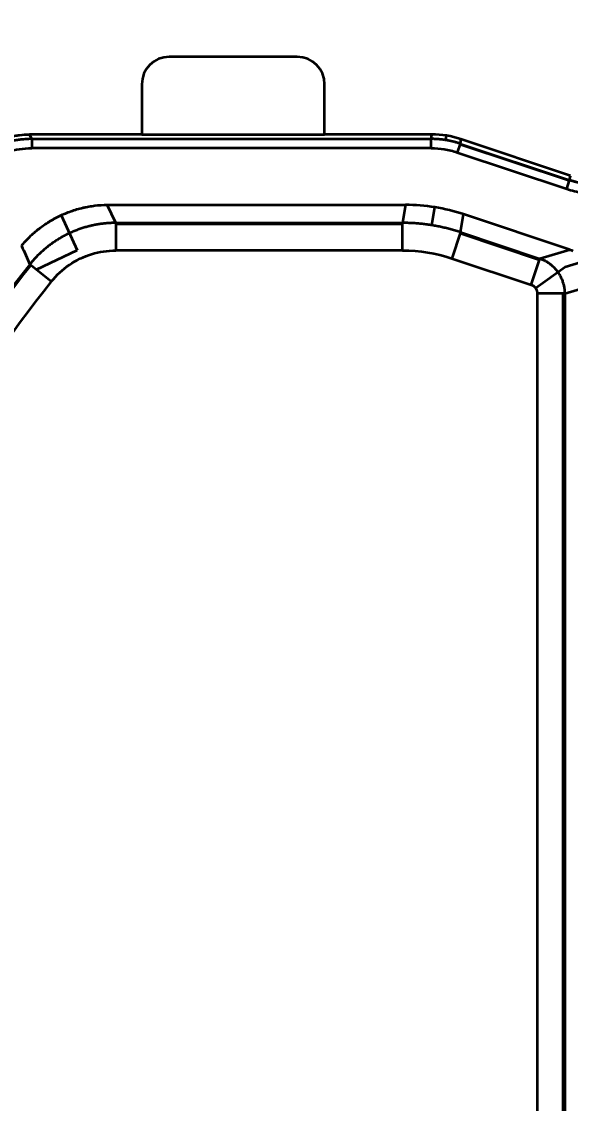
# Model space of a CAD drawing. Header units: millimetres. Extents: x 256 to 2096, y 1004 to 2403.
# Drawn here: x 552.6 to 612.6, y 1361.4 to 1479.8 of the extents above; entities that cross this region are included whole.
import ezdxf

# ---------------------------------------------------------------- set-up
doc = ezdxf.new("R2010")
doc.units = ezdxf.units.MM
doc.layers.add('1', color=7, linetype='Continuous', true_color=0xffffff)
doc.layers.add('dim', color=82, linetype='Continuous', lineweight=9)
doc.dimstyles.get("Standard").update_dxf_attribs({"dimscale": 5, "dimtxt": 0.18, "dimasz": 0.18, "dimexe": 0.18, "dimexo": 0.0625, "dimgap": 0.09, "dimtad": 0, "dimtoh": 1, "dimzin": 0, "dimdsep": 46, "dimtxsty": 'Standard', "dimcen": 0.09, "dimadec": 0, "dimazin": 0, "dimtfac": 1, "dimtofl": 0, "dimtmove": 0, "dimatfit": 3, "dimfxl": 0, "dimtolj": 1, "dimtzin": 0, "dimarcsym": 0})

# ---------------------------------------------------------------- blocks, each defined once
blk = doc.blocks.new('*D6')
at = {"layer": 'Defpoints', "color": 0, "lineweight": 18, "transparency": 16777216}
for p in [(357.46, 1615.38), (987.46, 1465.38), (357.46, 1457.08)]:
    blk.add_point(p, dxfattribs=at)
at = {"layer": 'dim', "color": 0, "lineweight": -2, "transparency": 16777216}
for p, q in [((357.46, 1459.58), (357.46, 1617.88)), ((987.46, 1467.88), (987.46, 1617.88)), ((367.46, 1615.38), (626.63, 1615.38)), ((977.46, 1615.38), (718.3, 1615.38))]:
    blk.add_line(p, q, dxfattribs=at)
at = {"layer": 'dim', "color": 0, "lineweight": 18, "transparency": 16777216}
for points in [[(367.46, 1617.05), (367.46, 1613.71), (357.46, 1615.38)], [(977.46, 1617.05), (977.46, 1613.71), (987.46, 1615.38)]]:
    blk.add_solid(points, dxfattribs=at)
at = {"layer": 'dim', "color": 0, "lineweight": 18, "transparency": 16777216, "insert": (672.46, 1615.38), "char_height": 12.5, "attachment_point": 5}
blk.add_mtext('\\A1;630.00{\\H7.5;\\S-0.10^ -0.15;}', dxfattribs=at)

msp = doc.modelspace()

# ---------------------------------------------------------------- linework, layer by layer
at = {"layer": '1', "color": 7, "linetype": 'Continuous', "lineweight": 35}
for p, q in [((582.736, 1475.904), (568.736, 1475.904)), ((565.736, 1472.904), (565.736, 1467.404)), ((585.736, 1467.404), (585.736, 1472.904)), ((565.736, 1467.404), (553.455, 1467.404)), ((553.686, 1466.911), (553.455, 1467.404)), ((553.686, 1466.911), (553.686, 1465.908)), ((553.686, 1466.911), (597.39, 1466.911)), ((565.736, 1467.404), (565.736, 1467.351)), ((585.736, 1467.351), (565.736, 1467.351)), ((597.47, 1467.404), (585.736, 1467.404)), ((585.736, 1467.404), (585.736, 1467.351)), ((597.39, 1466.911), (597.47, 1467.404)), ((597.39, 1465.908), (597.39, 1466.911)), ((598.997, 1466.781), (599.077, 1467.274)), ((600.643, 1466.889), (600.563, 1466.396)), ((612.628, 1462.894), (600.643, 1466.889)), ((597.39, 1465.908), (553.686, 1465.908)), ((600.563, 1466.396), (600.246, 1465.444)), ((600.548, 1466.349), (612.532, 1462.354)), ((600.563, 1466.396), (612.548, 1462.401)), ((600.246, 1465.444), (612.231, 1461.449)), ((612.231, 1461.449), (612.548, 1462.401)), ((612.548, 1462.401), (612.628, 1462.894)), ((561.948, 1459.697), (594.59, 1459.697)), ((562.894, 1457.724), (561.948, 1459.697)), ((594.59, 1459.697), (594.27, 1457.724)), ((556.907, 1458.566), (558.656, 1454.725)), ((597.485, 1457.464), (597.805, 1459.437)), ((600.617, 1456.694), (600.938, 1458.667)), ((612.596, 1454.781), (600.938, 1458.667)), ((562.894, 1457.724), (562.894, 1454.713)), ((562.894, 1457.724), (594.27, 1457.724)), ((594.27, 1457.574), (562.894, 1457.574)), ((594.27, 1454.713), (594.27, 1457.724)), ((600.617, 1456.694), (599.665, 1453.837)), ((609.255, 1453.657), (600.57, 1456.552)), ((600.617, 1456.694), (609.302, 1453.799)), ((554.209, 1452.609), (558.656, 1454.725)), ((594.267, 1454.713), (562.894, 1454.713)), ((599.668, 1453.836), (608.35, 1450.942)), ((608.35, 1450.942), (609.302, 1453.799)), ((612.596, 1454.781), (609.302, 1453.799)), ((555.833, 1451.313), (553.479, 1453.191)), ((612.045, 1452.882), (608.848, 1450.577)), ((613.743, 1453.388), (612.045, 1452.882)), ((612.04, 1449.991), (614.708, 1450.786)), ((609.037, 1272.762), (609.037, 1449.991)), ((612.04, 1449.991), (609.037, 1449.991)), ((611.8, 1449.991), (611.8, 1272.762)), ((612.04, 1449.991), (612.04, 1272.762))]:
    msp.add_line(p, q, dxfattribs=at)
for centre, radius, start, end in [((568.736, 1472.904), 3, 90, 180), ((582.736, 1472.904), 3, 0, 90), ((668.572, 1361.376), 147.079, 141.41918, 172.9604), ((668.572, 1361.376), 147.229, 141.41918, 172.01305), ((668.572, 1361.376), 144.218, 141.41918, 176.67841)]:
    msp.add_arc(centre, radius, start, end, dxfattribs=at)
for centre, major_axis, start_param, end_param in [((597.465, 1457.34), (-1.612, -9.934), 2.9809398, 3.3022455), ((594.581, 1439.569), (3.224, 19.868), 6.1225324, 6.4438382)]:
    msp.add_ellipse(centre, major_axis=major_axis, ratio=0.9985935, start_param=start_param, end_param=end_param, dxfattribs=at)
for points, knots in [([(545.747, 1463.795), (545.983, 1464.078), (546.234, 1464.345), (546.762, 1464.847), (547.315, 1465.318), (547.919, 1465.73), (548.313, 1465.968), (548.392, 1466.015), (548.552, 1466.106), (548.633, 1466.15), (548.875, 1466.28), (549.038, 1466.362), (549.534, 1466.594), (549.871, 1466.731), (550.559, 1466.969), (550.91, 1467.07), (551.313, 1467.162), (551.358, 1467.172), (551.448, 1467.192), (551.493, 1467.201), (551.628, 1467.228), (551.719, 1467.245), (551.991, 1467.292), (552.172, 1467.318), (552.719, 1467.382), (553.086, 1467.403), (553.455, 1467.404)], [0, 0, 0, 0, 0.125, 0.125, 0.25, 0.375, 0.375, 0.40625, 0.40625, 0.4375, 0.4375, 0.5, 0.5, 0.625, 0.625, 0.75, 0.75, 0.765625, 0.765625, 0.78125, 0.78125, 0.8125, 0.8125, 0.875, 0.875, 1, 1, 1, 1]), ([(552.586, 1455.229), (552.869, 1455.579), (553.171, 1455.908), (553.806, 1456.529), (554.141, 1456.82), (554.841, 1457.367), (555.207, 1457.622), (555.638, 1457.888), (555.686, 1457.917), (555.782, 1457.975), (555.927, 1458.06), (556.073, 1458.142), (556.368, 1458.303), (556.566, 1458.404), (557.168, 1458.692), (557.578, 1458.861), (558.416, 1459.157), (558.844, 1459.282), (559.337, 1459.397), (559.391, 1459.41), (559.501, 1459.434), (559.666, 1459.469), (559.832, 1459.5), (560.163, 1459.558), (560.384, 1459.59), (561.051, 1459.669), (561.498, 1459.696), (561.948, 1459.697)], [0, 0, 0, 0, 0.125, 0.125, 0.25, 0.25, 0.375, 0.375, 0.390625, 0.390625, 0.40625, 0.4375, 0.4375, 0.5, 0.5, 0.625, 0.625, 0.75, 0.75, 0.765625, 0.765625, 0.78125, 0.8125, 0.8125, 0.875, 0.875, 1, 1, 1, 1])]:
    msp.add_open_spline(points, degree=3, knots=knots, dxfattribs=at)
for points, weights in [([(553.686, 1466.911), (550.71, 1466.911), (547.856, 1465.562), (545.968, 1463.291)], [1.0000000391, 1.00000003874, 1.00000003874, 1.0000000391]), ([(600.563, 1466.396), (599.542, 1466.737), (598.466, 1466.911), (597.39, 1466.911)], [1.00000071154, 1.00000071073, 1.00000071073, 1.00000071154]), ([(615.722, 1461.886), (614.645, 1461.886), (613.57, 1462.061), (612.548, 1462.401)], [0.999999131229, 0.999999132221, 0.999999132221, 0.999999131229]), ([(562.894, 1457.724), (559.266, 1457.723), (555.758, 1456.045), (553.479, 1453.191)], [1.00000001533, 1.00000001518, 1.00000001518, 1.00000001533]), ([(600.617, 1456.694), (598.575, 1457.375), (596.423, 1457.724), (594.27, 1457.724)], [1.00000044795, 1.00000044744, 1.00000044744, 1.00000044795]), ([(612.04, 1449.991), (612.038, 1451.697), (610.917, 1453.255), (609.302, 1453.799)], [0.999999938684, 0.999999939578, 0.999999938431, 0.999999935906])]:
    msp.add_rational_spline(points, weights, degree=3, dxfattribs=at)
for points in [[(546.74, 1462.649), (547.327, 1463.341), (548.625, 1464.505), (551.053, 1465.644), (552.778, 1465.898), (553.686, 1465.908)], [(597.39, 1465.908), (597.874, 1465.908), (598.358, 1465.869), (598.836, 1465.791)], [(598.836, 1465.791), (599.314, 1465.713), (599.786, 1465.597), (600.246, 1465.444)], [(612.231, 1461.449), (612.793, 1461.262), (613.369, 1461.12), (613.954, 1461.025)], [(552.586, 1455.229), (552.884, 1454.549), (553.181, 1453.87), (553.479, 1453.191)], [(555.833, 1451.313), (556.42, 1452.033), (557.728, 1453.246), (560.201, 1454.437), (561.965, 1454.703), (562.894, 1454.713)], [(594.267, 1454.713), (596.098, 1454.713), (597.931, 1454.415), (599.668, 1453.836)], [(612.596, 1454.781), (612.693, 1454.748), (612.79, 1454.712), (612.885, 1454.672)], [(608.995, 1450.277), (608.963, 1450.383), (608.872, 1450.572), (608.643, 1450.809), (608.455, 1450.906), (608.35, 1450.942)], [(609.037, 1449.991), (609.037, 1450.023), (609.034, 1450.087), (609.02, 1450.183), (609.005, 1450.246), (608.995, 1450.277)]]:
    msp.add_open_spline(points, degree=3, dxfattribs=at)

# ---------------------------------------------------------------- dimensions: what is measured, and where the dimension line sits
at = {"layer": 'dim', "lineweight": 18}
dim = msp.add_linear_dim(base=(357.463, 1615.379), p1=(987.463, 1465.376), p2=(357.463, 1457.081), dimstyle='Standard', override={"dimtxt": 2.5, "dimasz": 2, "dimexe": 0.49975, "dimexo": 0.49975, "dimgap": 0.49975, "dimtol": 1, "dimlim": 0, "dimtp": -0.1, "dimtm": 0.15, "dimtfac": 0.6, "dimtdec": 2, "dimtolj": 1}, dxfattribs=at)
dim.commit()
dim.dimension.update_dxf_attribs({"geometry": '*D6', "text_midpoint": (672.463, 1615.379)})

doc.saveas('drawing.dxf')
